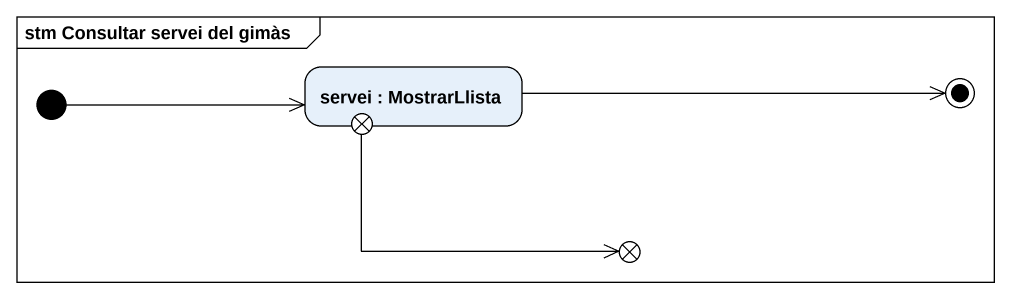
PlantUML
@startuml
mainframe stm Consultar servei del gimàs
hide empty description
state "servei : MostrarLlista" as servei
state exit1 <<choice>>
state exit2 <<choice>>
[*] -right-> servei
exit1 -right-> exit2
servei -right-> [*]
@enduml
